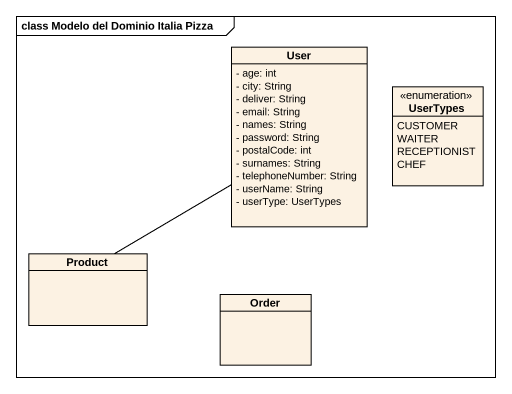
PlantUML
@startuml
mainframe class Modelo del Dominio Italia Pizza
hide circle
hide empty members
skinparam classAttributeIconSize 0
class User {
  - age: int
  - city: String
  - deliver: String
  - email: String
  - names: String
  - password: String
  - postalCode: int
  - surnames: String
  - telephoneNumber: String
  - userName: String
  - userType: UserTypes
}
enum UserTypes {
  CUSTOMER
  WAITER
  RECEPTIONIST
  CHEF
}
class Product
class Order
User -- Product
@enduml
